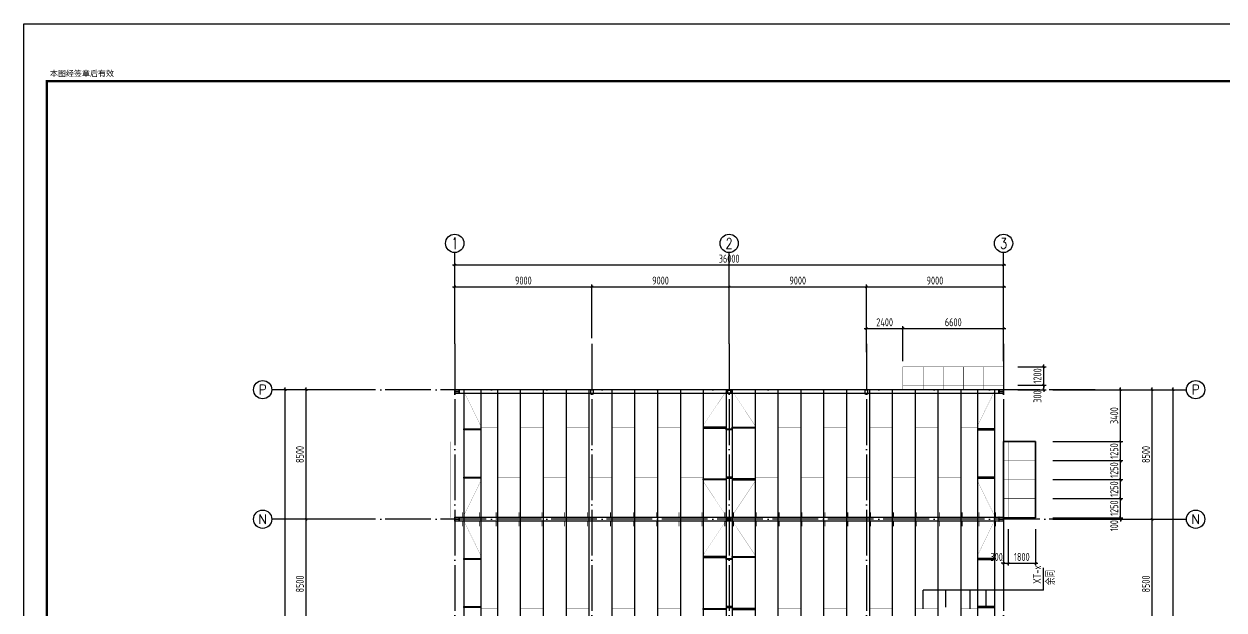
# Model space of a CAD drawing. Extents: x 753177 to 2169292, y -530934 to -273477.
# Drawn here: x 1362919 to 1441637, y -390335 to -351877 of the extents above; entities that cross this region are included whole.
import ezdxf
from ezdxf.enums import TextEntityAlignment as Align

# ---------------------------------------------------------------- set-up
doc = ezdxf.new("R2010")
doc.units = 0
doc.header["$LTSCALE"] = 1500
doc.header["$MEASUREMENT"] = 0
doc.linetypes.add('DASHED', pattern=[0.75, 0.5, -0.25])
doc.linetypes.add('DOTE', pattern=[2.42, 2, -0.2, 0.02, -0.2])
doc.layers.get('Defpoints').update_dxf_attribs({"color": 252})
for name, color, linetype in [('00-tk', 151, 'Continuous'), ('AXIS', 3, 'Continuous'), ('AXIS_TEXT', 7, 'Continuous'), ('BOLT', 252, 'Continuous'), ('Boltx', 252, 'DASHED'), ('DIM', 3, 'Continuous'), ('HZ', 3, 'Continuous'), ('M_Prof', 2, 'Continuous'), ('文字', 7, 'Continuous')]:
    doc.layers.add(name, color=color, linetype=linetype)
doc.layers.add('钢板标注', color=9, linetype='Continuous', lineweight=18)
doc.styles.add('_TCH_AXIS', font='COMPLEX', dxfattribs={"bigfont": 'GBCBIG'})
doc.styles.add('COMPLEX', font='COMPLEX')
doc.styles.add('DS6HT', font='simhei.ttf', dxfattribs={"width": 0.8})
doc.styles.add('TSSD_Dimension', font='Tssdeng.shx', dxfattribs={"width": 0.7, "bigfont": 'hztxt.shx'})
doc.styles.add('TSSD_Norm', font='Tssdeng.shx', dxfattribs={"bigfont": 'hztxt.shx'})
doc.dimstyles.new('TSSD_150_150', dxfattribs={"dimtxt": 525, "dimasz": 150, "dimexe": 150, "dimexo": 375, "dimgap": 150, "dimtad": 1, "dimdec": 0, "dimzin": 0, "dimdsep": 46, "dimtxsty": 'TSSD_Dimension', "dimblk": 'ARCHTICK', "dimblk1": 'ARCHTICK', "dimblk2": 'ARCHTICK', "dimcen": 0, "dimdle": 150, "dimclrt": 7, "dimadec": 0, "dimazin": 0, "dimtfac": 1, "dimtdec": 0, "dimtix": 1, "dimtmove": 2, "dimatfit": 3, "dimfxl": 0, "dimtolj": 1, "dimtzin": 0, "dimarcsym": 0})

# ---------------------------------------------------------------- blocks, each defined once
blk = doc.blocks.new('A$C16496DF1')
at = {"layer": '00-tk'}
for p, q in [((0, 0), (0, 126150)), ((3750, 1500), (3750, 124650)), ((176850, 1500), (3750, 1500))]:
    blk.add_line(p, q, dxfattribs=at)
at = {"layer": '00-tk', "linetype": 'Continuous'}
blk.add_line((178350, 0), (0, 0), dxfattribs=at)
at = {"layer": '00-tk', "const_width": 150}
blk.add_lwpolyline([(3750, 124650), (176850, 124650), (176850, 1500), (3750, 1500)], close=True, dxfattribs=at)
at = {"layer": '00-tk', "style": 'DS6HT'}
blk.add_text('本图经签章后有效', height=375, rotation=90, dxfattribs=at).set_placement((3434, 1702))
blk = doc.blocks.new('_ArchTick')
at = {"color": 0, "linetype": 'ByBlock', "const_width": 0.4}
blk.add_lwpolyline([(-0.5, -0.5), (0.5, 0.5)], dxfattribs=at)
blk = doc.blocks.new('*D50')
at = {"layer": 'AXIS', "color": 0, "lineweight": -2, "transparency": 16777216}
for p, q in [((593225, 175620), (602525, 175620)), ((593375, 172245), (593375, 175770)), ((602375, 172245), (602375, 175770))]:
    blk.add_line(p, q, dxfattribs=at)
at = {"layer": 'Defpoints', "color": 0, "transparency": 16777216}
for p in [(602375, 175620), (593375, 171870), (602375, 171870)]:
    blk.add_point(p, dxfattribs=at)
at = {"layer": 'AXIS', "color": 0, "lineweight": -2, "transparency": 16777216, "xscale": 150, "yscale": 150, "zscale": 150, "rotation": 180}
blk.add_blockref('_ArchTick', (593375, 175620), dxfattribs=at)
at = {"layer": 'AXIS', "color": 0, "lineweight": -2, "transparency": 16777216, "xscale": 150, "yscale": 150, "zscale": 150}
blk.add_blockref('_ArchTick', (602375, 175620), dxfattribs=at)
at = {"layer": 'AXIS', "color": 7, "transparency": 16777216, "insert": (597875, 176033), "char_height": 525, "attachment_point": 5, "style": 'TSSD_Dimension'}
blk.add_mtext('\\A1;9000', dxfattribs=at)
blk = doc.blocks.new('*D51')
at = {"layer": 'AXIS', "color": 0, "lineweight": -2, "transparency": 16777216}
for p, q in [((611225, 175620), (620525, 175620)), ((611375, 172245), (611375, 175770)), ((620375, 172245), (620375, 175770))]:
    blk.add_line(p, q, dxfattribs=at)
at = {"layer": 'Defpoints', "color": 0, "transparency": 16777216}
for p in [(620375, 175620), (611375, 171870), (620375, 171870)]:
    blk.add_point(p, dxfattribs=at)
at = {"layer": 'AXIS', "color": 0, "lineweight": -2, "transparency": 16777216, "xscale": 150, "yscale": 150, "zscale": 150, "rotation": 180}
blk.add_blockref('_ArchTick', (611375, 175620), dxfattribs=at)
at = {"layer": 'AXIS', "color": 0, "lineweight": -2, "transparency": 16777216, "xscale": 150, "yscale": 150, "zscale": 150}
blk.add_blockref('_ArchTick', (620375, 175620), dxfattribs=at)
at = {"layer": 'AXIS', "color": 7, "transparency": 16777216, "insert": (615875, 176033), "char_height": 525, "attachment_point": 5, "style": 'TSSD_Dimension'}
blk.add_mtext('\\A1;9000', dxfattribs=at)
blk = doc.blocks.new('*D63')
at = {"layer": 'AXIS', "color": 0, "lineweight": -2, "transparency": 16777216}
for p, q in [((587000, 160370), (583475, 160370)), ((583625, 151720), (583625, 160520)), ((587000, 151870), (583475, 151870))]:
    blk.add_line(p, q, dxfattribs=at)
at = {"layer": 'Defpoints', "color": 0, "transparency": 16777216}
for p in [(583625, 160370), (587375, 160370), (587375, 151870)]:
    blk.add_point(p, dxfattribs=at)
at = {"layer": 'AXIS', "color": 0, "lineweight": -2, "transparency": 16777216, "xscale": 150, "yscale": 150, "zscale": 150}
for p, rotation in [((583625, 160370), 90), ((583625, 151870), 270)]:
    blk.add_blockref('_ArchTick', p, dxfattribs=dict(at, rotation=rotation))
at = {"layer": 'AXIS', "color": 7, "transparency": 16777216, "insert": (583213, 156120), "char_height": 525, "attachment_point": 5, "rotation": 90, "style": 'TSSD_Dimension'}
blk.add_mtext('\\A1;8500', dxfattribs=at)
blk = doc.blocks.new('*D64')
at = {"layer": 'AXIS', "color": 0, "lineweight": -2, "transparency": 16777216}
for p, q in [((587000, 168870), (583475, 168870)), ((583625, 160220), (583625, 169020)), ((587000, 160370), (583475, 160370))]:
    blk.add_line(p, q, dxfattribs=at)
at = {"layer": 'Defpoints', "color": 0, "transparency": 16777216}
for p in [(583625, 168870), (587375, 168870), (587375, 160370)]:
    blk.add_point(p, dxfattribs=at)
at = {"layer": 'AXIS', "color": 0, "lineweight": -2, "transparency": 16777216, "xscale": 150, "yscale": 150, "zscale": 150}
for p, rotation in [((583625, 168870), 90), ((583625, 160370), 270)]:
    blk.add_blockref('_ArchTick', p, dxfattribs=dict(at, rotation=rotation))
at = {"layer": 'AXIS', "color": 7, "transparency": 16777216, "insert": (583213, 164620), "char_height": 525, "attachment_point": 5, "rotation": 90, "style": 'TSSD_Dimension'}
blk.add_mtext('\\A1;8500', dxfattribs=at)
blk = doc.blocks.new('*D46')
at = {"layer": 'AXIS', "color": 0, "lineweight": -2, "transparency": 16777216}
for p, q in [((635750, 160370), (639275, 160370)), ((639125, 151720), (639125, 160520)), ((635750, 151870), (639275, 151870))]:
    blk.add_line(p, q, dxfattribs=at)
at = {"layer": 'Defpoints', "color": 0, "transparency": 16777216}
for p in [(635375, 160370), (639125, 160370), (635375, 151870)]:
    blk.add_point(p, dxfattribs=at)
at = {"layer": 'AXIS', "color": 0, "lineweight": -2, "transparency": 16777216, "xscale": 150, "yscale": 150, "zscale": 150}
for p, rotation in [((639125, 160370), 90), ((639125, 151870), 270)]:
    blk.add_blockref('_ArchTick', p, dxfattribs=dict(at, rotation=rotation))
at = {"layer": 'AXIS', "color": 7, "transparency": 16777216, "insert": (638713, 156120), "char_height": 525, "attachment_point": 5, "rotation": 90, "style": 'TSSD_Dimension'}
blk.add_mtext('\\A1;8500', dxfattribs=at)
blk = doc.blocks.new('*D47')
at = {"layer": 'AXIS', "color": 0, "lineweight": -2, "transparency": 16777216}
for p, q in [((635750, 168870), (639275, 168870)), ((639125, 160220), (639125, 169020)), ((635750, 160370), (639275, 160370))]:
    blk.add_line(p, q, dxfattribs=at)
at = {"layer": 'Defpoints', "color": 0, "transparency": 16777216}
for p in [(635375, 168870), (639125, 168870), (635375, 160370)]:
    blk.add_point(p, dxfattribs=at)
at = {"layer": 'AXIS', "color": 0, "lineweight": -2, "transparency": 16777216, "xscale": 150, "yscale": 150, "zscale": 150}
for p, rotation in [((639125, 168870), 90), ((639125, 160370), 270)]:
    blk.add_blockref('_ArchTick', p, dxfattribs=dict(at, rotation=rotation))
at = {"layer": 'AXIS', "color": 7, "transparency": 16777216, "insert": (638713, 164620), "char_height": 525, "attachment_point": 5, "rotation": 90, "style": 'TSSD_Dimension'}
blk.add_mtext('\\A1;8500', dxfattribs=at)
blk = doc.blocks.new('_AXISO')
blk.add_circle((0, 0), 0.5)
at = {"layer": 'AXIS_TEXT', "style": 'COMPLEX', "width": 1.041667}
blk.add_attdef('A', text='', height=0.56, dxfattribs=at).set_placement((-0.25, -0.28), (0.25, -0.28), align=Align.FIT)
blk = doc.blocks.new('*D66')
at = {"layer": 'Defpoints', "color": 0, "transparency": 16777216}
for p in [(582250, 168870), (588523, 168870), (588523, 58370)]:
    blk.add_point(p, dxfattribs=at)
at = {"layer": 'DIM', "color": 0, "lineweight": -2, "transparency": 16777216}
for p, q in [((588148, 168870), (582100, 168870)), ((582250, 58220), (582250, 169020)), ((588148, 58370), (582100, 58370))]:
    blk.add_line(p, q, dxfattribs=at)
at = {"layer": 'DIM', "color": 0, "lineweight": -2, "transparency": 16777216, "xscale": 150, "yscale": 150, "zscale": 150}
for p, rotation in [((582250, 168870), 90), ((582250, 58370), 270)]:
    blk.add_blockref('_ArchTick', p, dxfattribs=dict(at, rotation=rotation))
at = {"layer": 'DIM', "color": 7, "transparency": 16777216, "insert": (581838, 113620), "char_height": 525, "attachment_point": 5, "rotation": 90, "style": 'TSSD_Dimension'}
blk.add_mtext('\\A1;110500', dxfattribs=at)
blk = doc.blocks.new('*D67')
at = {"layer": 'Defpoints', "color": 0, "transparency": 16777216}
for p in [(629375, 177057), (593375, 174158), (629375, 174158)]:
    blk.add_point(p, dxfattribs=at)
at = {"layer": 'DIM', "color": 0, "lineweight": -2, "transparency": 16777216}
for p, q in [((593375, 174533), (593375, 177207)), ((629375, 174533), (629375, 177207)), ((593225, 177057), (629525, 177057))]:
    blk.add_line(p, q, dxfattribs=at)
at = {"layer": 'DIM', "color": 0, "lineweight": -2, "transparency": 16777216, "xscale": 150, "yscale": 150, "zscale": 150, "rotation": 180}
blk.add_blockref('_ArchTick', (593375, 177057), dxfattribs=at)
at = {"layer": 'DIM', "color": 0, "lineweight": -2, "transparency": 16777216, "xscale": 150, "yscale": 150, "zscale": 150}
blk.add_blockref('_ArchTick', (629375, 177057), dxfattribs=at)
at = {"layer": 'DIM', "color": 7, "transparency": 16777216, "insert": (611375, 177470), "char_height": 525, "attachment_point": 5, "style": 'TSSD_Dimension'}
blk.add_mtext('\\A1;36000', dxfattribs=at)
blk = doc.blocks.new('*D68')
at = {"layer": 'Defpoints', "color": 0, "transparency": 16777216}
for p in [(634228, 168870), (640501, 168870), (634228, 58370)]:
    blk.add_point(p, dxfattribs=at)
at = {"layer": 'DIM', "color": 0, "lineweight": -2, "transparency": 16777216}
for p, q in [((634603, 168870), (640651, 168870)), ((640501, 58220), (640501, 169020)), ((634603, 58370), (640651, 58370))]:
    blk.add_line(p, q, dxfattribs=at)
at = {"layer": 'DIM', "color": 0, "lineweight": -2, "transparency": 16777216, "xscale": 150, "yscale": 150, "zscale": 150}
for p, rotation in [((640501, 168870), 90), ((640501, 58370), 270)]:
    blk.add_blockref('_ArchTick', p, dxfattribs=dict(at, rotation=rotation))
at = {"layer": 'DIM', "color": 7, "transparency": 16777216, "insert": (640088, 113620), "char_height": 525, "attachment_point": 5, "rotation": 90, "style": 'TSSD_Dimension'}
blk.add_mtext('\\A1;110500', dxfattribs=at)
blk = doc.blocks.new('*D72')
at = {"layer": 'AXIS', "color": 0, "lineweight": -2, "transparency": 16777216}
for p, q in [((620225, 175620), (629525, 175620)), ((620375, 172245), (620375, 175770)), ((629375, 172245), (629375, 175770))]:
    blk.add_line(p, q, dxfattribs=at)
at = {"layer": 'Defpoints', "color": 0, "transparency": 16777216}
for p in [(629375, 175620), (620375, 171870), (629375, 171870)]:
    blk.add_point(p, dxfattribs=at)
at = {"layer": 'AXIS', "color": 0, "lineweight": -2, "transparency": 16777216, "xscale": 150, "yscale": 150, "zscale": 150, "rotation": 180}
blk.add_blockref('_ArchTick', (620375, 175620), dxfattribs=at)
at = {"layer": 'AXIS', "color": 0, "lineweight": -2, "transparency": 16777216, "xscale": 150, "yscale": 150, "zscale": 150}
blk.add_blockref('_ArchTick', (629375, 175620), dxfattribs=at)
at = {"layer": 'AXIS', "color": 7, "transparency": 16777216, "insert": (624875, 176033), "char_height": 525, "attachment_point": 5, "style": 'TSSD_Dimension'}
blk.add_mtext('\\A1;9000', dxfattribs=at)
blk = doc.blocks.new('*D73')
at = {"layer": 'AXIS', "color": 0, "lineweight": -2, "transparency": 16777216}
for p, q in [((602225, 175620), (611525, 175620)), ((602375, 172245), (602375, 175770)), ((611375, 172245), (611375, 175770))]:
    blk.add_line(p, q, dxfattribs=at)
at = {"layer": 'Defpoints', "color": 0, "transparency": 16777216}
for p in [(611375, 175620), (602375, 171870), (611375, 171870)]:
    blk.add_point(p, dxfattribs=at)
at = {"layer": 'AXIS', "color": 0, "lineweight": -2, "transparency": 16777216, "xscale": 150, "yscale": 150, "zscale": 150, "rotation": 180}
blk.add_blockref('_ArchTick', (602375, 175620), dxfattribs=at)
at = {"layer": 'AXIS', "color": 0, "lineweight": -2, "transparency": 16777216, "xscale": 150, "yscale": 150, "zscale": 150}
blk.add_blockref('_ArchTick', (611375, 175620), dxfattribs=at)
at = {"layer": 'AXIS', "color": 7, "transparency": 16777216, "insert": (606875, 176033), "char_height": 525, "attachment_point": 5, "style": 'TSSD_Dimension'}
blk.add_mtext('\\A1;9000', dxfattribs=at)
blk = doc.blocks.new('A$C01EB0BB3')
at = {"layer": 'M_Prof'}
for points in [[(300, 110500), (300, 110250), (288, 110250), (288, 110371), (12, 110371), (12, 110250), (0, 110250), (0, 110500), (12, 110500), (12, 110379), (288, 110379), (288, 110500)], [(8925, 110500), (9075, 110500), (9075, 110200), (8925, 110200)], [(8931, 110494), (9069, 110494), (9069, 110206), (8931, 110206)], [(17900, 110475), (18100, 110475), (18100, 110275), (17900, 110275)], [(17906, 110469), (18094, 110469), (18094, 110281), (17906, 110281)], [(26925, 110500), (27075, 110500), (27075, 110200), (26925, 110200)], [(26931, 110494), (27069, 110494), (27069, 110206), (26931, 110206)], [(36000, 110500), (36000, 110250), (35988, 110250), (35988, 110371), (35712, 110371), (35712, 110250), (35700, 110250), (35700, 110500), (35712, 110500), (35712, 110379), (35988, 110379), (35988, 110500)], [(300, 101875), (300, 102125), (288, 102125), (288, 102004), (12, 102004), (12, 102125), (0, 102125), (0, 101875), (12, 101875), (12, 101996), (288, 101996), (288, 101875)], [(17900, 101900), (18100, 101900), (18100, 102100), (17900, 102100)], [(17906, 101906), (18094, 101906), (18094, 102094), (17906, 102094)], [(36000, 101875), (36000, 102125), (35988, 102125), (35988, 102004), (35712, 102004), (35712, 102125), (35700, 102125), (35700, 101875), (35712, 101875), (35712, 101996), (35988, 101996), (35988, 101875)]]:
    blk.add_lwpolyline(points, close=True, dxfattribs=at)
blk = doc.blocks.new('*D655')
at = {"layer": 'Defpoints', "color": 0, "transparency": 16777216}
for p in [(1430027, -384276), (1430027, -384376), (1434848, -384276)]:
    blk.add_point(p, dxfattribs=at)
at = {"layer": 'DIM', "color": 0, "lineweight": -2, "transparency": 16777216}
for p, q in [((1434848, -384276), (1434848, -384126)), ((1430402, -384276), (1434998, -384276)), ((1430402, -384376), (1434998, -384376)), ((1434848, -384376), (1434848, -384276)), ((1434848, -384376), (1434848, -384526))]:
    blk.add_line(p, q, dxfattribs=at)
at = {"layer": 'DIM', "color": 0, "lineweight": -2, "transparency": 16777216, "xscale": 150, "yscale": 150, "zscale": 150}
for p, rotation in [((1434848, -384276), 270), ((1434848, -384376), 90)]:
    blk.add_blockref('_ArchTick', p, dxfattribs=dict(at, rotation=rotation))
at = {"layer": 'DIM', "color": 7, "transparency": 16777216, "insert": (1434435, -384799), "char_height": 525, "attachment_point": 5, "rotation": 90, "style": 'TSSD_Dimension'}
blk.add_mtext('\\A1;100', dxfattribs=at)
blk = doc.blocks.new('*D656')
at = {"layer": 'Defpoints', "color": 0, "transparency": 16777216}
for p in [(1430027, -379276), (1434848, -379276), (1430027, -380526)]:
    blk.add_point(p, dxfattribs=at)
at = {"layer": 'DIM', "color": 0, "lineweight": -2, "transparency": 16777216}
for p, q in [((1430402, -379276), (1434998, -379276)), ((1434848, -379276), (1434848, -379126)), ((1434848, -380526), (1434848, -379276)), ((1430402, -380526), (1434998, -380526)), ((1434848, -380526), (1434848, -380676))]:
    blk.add_line(p, q, dxfattribs=at)
at = {"layer": 'DIM', "color": 0, "lineweight": -2, "transparency": 16777216, "xscale": 150, "yscale": 150, "zscale": 150}
for p, rotation in [((1434848, -379276), 270), ((1434848, -380526), 90)]:
    blk.add_blockref('_ArchTick', p, dxfattribs=dict(at, rotation=rotation))
at = {"layer": 'DIM', "color": 7, "transparency": 16777216, "insert": (1434435, -379901), "char_height": 525, "attachment_point": 5, "rotation": 90, "style": 'TSSD_Dimension'}
blk.add_mtext('\\A1;1250', dxfattribs=at)
blk = doc.blocks.new('*D657')
at = {"layer": 'Defpoints', "color": 0, "transparency": 16777216}
for p in [(1430027, -375876), (1434848, -375876), (1430027, -379276)]:
    blk.add_point(p, dxfattribs=at)
at = {"layer": 'DIM', "color": 0, "lineweight": -2, "transparency": 16777216}
for p, q in [((1430402, -375876), (1434998, -375876)), ((1434848, -379426), (1434848, -375726)), ((1430402, -379276), (1434998, -379276))]:
    blk.add_line(p, q, dxfattribs=at)
at = {"layer": 'DIM', "color": 0, "lineweight": -2, "transparency": 16777216, "xscale": 150, "yscale": 150, "zscale": 150}
for p, rotation in [((1434848, -375876), 90), ((1434848, -379276), 270)]:
    blk.add_blockref('_ArchTick', p, dxfattribs=dict(at, rotation=rotation))
at = {"layer": 'DIM', "color": 7, "transparency": 16777216, "insert": (1434435, -377576), "char_height": 525, "attachment_point": 5, "rotation": 90, "style": 'TSSD_Dimension'}
blk.add_mtext('\\A1;3400', dxfattribs=at)
blk = doc.blocks.new('*D658')
at = {"layer": 'Defpoints', "color": 0, "transparency": 16777216}
for p in [(1430027, -380526), (1434848, -380526), (1430027, -381776)]:
    blk.add_point(p, dxfattribs=at)
at = {"layer": 'DIM', "color": 0, "lineweight": -2, "transparency": 16777216}
for p, q in [((1430402, -380526), (1434998, -380526)), ((1434848, -380526), (1434848, -380376)), ((1434848, -381776), (1434848, -380526)), ((1430402, -381776), (1434998, -381776)), ((1434848, -381776), (1434848, -381926))]:
    blk.add_line(p, q, dxfattribs=at)
at = {"layer": 'DIM', "color": 0, "lineweight": -2, "transparency": 16777216, "xscale": 150, "yscale": 150, "zscale": 150}
for p, rotation in [((1434848, -380526), 270), ((1434848, -381776), 90)]:
    blk.add_blockref('_ArchTick', p, dxfattribs=dict(at, rotation=rotation))
at = {"layer": 'DIM', "color": 7, "transparency": 16777216, "insert": (1434435, -381151), "char_height": 525, "attachment_point": 5, "rotation": 90, "style": 'TSSD_Dimension'}
blk.add_mtext('\\A1;1250', dxfattribs=at)
blk = doc.blocks.new('*D659')
at = {"layer": 'Defpoints', "color": 0, "transparency": 16777216}
for p in [(1430027, -381776), (1434848, -381776), (1430027, -383026)]:
    blk.add_point(p, dxfattribs=at)
at = {"layer": 'DIM', "color": 0, "lineweight": -2, "transparency": 16777216}
for p, q in [((1430402, -381776), (1434998, -381776)), ((1434848, -381776), (1434848, -381626)), ((1434848, -383026), (1434848, -381776)), ((1430402, -383026), (1434998, -383026)), ((1434848, -383026), (1434848, -383176))]:
    blk.add_line(p, q, dxfattribs=at)
at = {"layer": 'DIM', "color": 0, "lineweight": -2, "transparency": 16777216, "xscale": 150, "yscale": 150, "zscale": 150}
for p, rotation in [((1434848, -381776), 270), ((1434848, -383026), 90)]:
    blk.add_blockref('_ArchTick', p, dxfattribs=dict(at, rotation=rotation))
at = {"layer": 'DIM', "color": 7, "transparency": 16777216, "insert": (1434435, -382401), "char_height": 525, "attachment_point": 5, "rotation": 90, "style": 'TSSD_Dimension'}
blk.add_mtext('\\A1;1250', dxfattribs=at)
blk = doc.blocks.new('*D660')
at = {"layer": 'Defpoints', "color": 0, "transparency": 16777216}
for p in [(1430027, -383026), (1434848, -383026), (1430027, -384276)]:
    blk.add_point(p, dxfattribs=at)
at = {"layer": 'DIM', "color": 0, "lineweight": -2, "transparency": 16777216}
for p, q in [((1430402, -383026), (1434998, -383026)), ((1434848, -383026), (1434848, -382876)), ((1434848, -384276), (1434848, -383026)), ((1430402, -384276), (1434998, -384276)), ((1434848, -384276), (1434848, -384426))]:
    blk.add_line(p, q, dxfattribs=at)
at = {"layer": 'DIM', "color": 0, "lineweight": -2, "transparency": 16777216, "xscale": 150, "yscale": 150, "zscale": 150}
for p, rotation in [((1434848, -383026), 270), ((1434848, -384276), 90)]:
    blk.add_blockref('_ArchTick', p, dxfattribs=dict(at, rotation=rotation))
at = {"layer": 'DIM', "color": 7, "transparency": 16777216, "insert": (1434435, -383651), "char_height": 525, "attachment_point": 5, "rotation": 90, "style": 'TSSD_Dimension'}
blk.add_mtext('\\A1;1250', dxfattribs=at)
blk = doc.blocks.new('*D661')
at = {"layer": 'Defpoints', "color": 0, "transparency": 16777216}
for p in [(1427176, -384655), (1427476, -384655), (1427476, -387264)]:
    blk.add_point(p, dxfattribs=at)
at = {"layer": 'DIM', "color": 0, "lineweight": -2, "transparency": 16777216}
for p, q in [((1427176, -385030), (1427176, -387414)), ((1427476, -385030), (1427476, -387414)), ((1427176, -387264), (1427026, -387264)), ((1427176, -387264), (1427476, -387264)), ((1427476, -387264), (1427626, -387264))]:
    blk.add_line(p, q, dxfattribs=at)
at = {"layer": 'DIM', "color": 0, "lineweight": -2, "transparency": 16777216, "xscale": 150, "yscale": 150, "zscale": 150}
blk.add_blockref('_ArchTick', (1427176, -387264), dxfattribs=at)
at = {"layer": 'DIM', "color": 0, "lineweight": -2, "transparency": 16777216, "xscale": 150, "yscale": 150, "zscale": 150, "rotation": 180}
blk.add_blockref('_ArchTick', (1427476, -387264), dxfattribs=at)
at = {"layer": 'DIM', "color": 7, "transparency": 16777216, "insert": (1426724, -386851), "char_height": 525, "attachment_point": 5, "style": 'TSSD_Dimension'}
blk.add_mtext('\\A1;300', dxfattribs=at)
blk = doc.blocks.new('*D662')
at = {"layer": 'Defpoints', "color": 0, "transparency": 16777216}
for p in [(1427476, -384655), (1429276, -384655), (1429276, -387264)]:
    blk.add_point(p, dxfattribs=at)
at = {"layer": 'DIM', "color": 0, "lineweight": -2, "transparency": 16777216}
for p, q in [((1427476, -385030), (1427476, -387414)), ((1429276, -385030), (1429276, -387414)), ((1427326, -387264), (1429426, -387264))]:
    blk.add_line(p, q, dxfattribs=at)
at = {"layer": 'DIM', "color": 0, "lineweight": -2, "transparency": 16777216, "xscale": 150, "yscale": 150, "zscale": 150, "rotation": 180}
blk.add_blockref('_ArchTick', (1427476, -387264), dxfattribs=at)
at = {"layer": 'DIM', "color": 0, "lineweight": -2, "transparency": 16777216, "xscale": 150, "yscale": 150, "zscale": 150}
blk.add_blockref('_ArchTick', (1429276, -387264), dxfattribs=at)
at = {"layer": 'DIM', "color": 7, "transparency": 16777216, "insert": (1428376, -386851), "char_height": 525, "attachment_point": 5, "style": 'TSSD_Dimension'}
blk.add_mtext('\\A1;1800', dxfattribs=at)
blk = doc.blocks.new('*D672')
at = {"layer": 'Defpoints', "color": 0, "transparency": 16777216}
for p in [(1420576, -371864), (1418176, -373799), (1420576, -373799)]:
    blk.add_point(p, dxfattribs=at)
at = {"layer": 'DIM', "color": 0, "lineweight": -2, "transparency": 16777216}
for p, q in [((1418026, -371864), (1420726, -371864)), ((1418176, -373424), (1418176, -371714)), ((1420576, -373424), (1420576, -371714))]:
    blk.add_line(p, q, dxfattribs=at)
at = {"layer": 'DIM', "color": 0, "lineweight": -2, "transparency": 16777216, "xscale": 150, "yscale": 150, "zscale": 150, "rotation": 180}
blk.add_blockref('_ArchTick', (1418176, -371864), dxfattribs=at)
at = {"layer": 'DIM', "color": 0, "lineweight": -2, "transparency": 16777216, "xscale": 150, "yscale": 150, "zscale": 150}
blk.add_blockref('_ArchTick', (1420576, -371864), dxfattribs=at)
at = {"layer": 'DIM', "color": 7, "transparency": 16777216, "insert": (1419376, -371451), "char_height": 525, "attachment_point": 5, "style": 'TSSD_Dimension'}
blk.add_mtext('\\A1;2400', dxfattribs=at)
blk = doc.blocks.new('*D673')
at = {"layer": 'Defpoints', "color": 0, "transparency": 16777216}
for p in [(1427176, -371864), (1420576, -374376), (1427176, -374376)]:
    blk.add_point(p, dxfattribs=at)
at = {"layer": 'DIM', "color": 0, "lineweight": -2, "transparency": 16777216}
for p, q in [((1420426, -371864), (1427326, -371864)), ((1420576, -374001), (1420576, -371714)), ((1427176, -374001), (1427176, -371714))]:
    blk.add_line(p, q, dxfattribs=at)
at = {"layer": 'DIM', "color": 0, "lineweight": -2, "transparency": 16777216, "xscale": 150, "yscale": 150, "zscale": 150, "rotation": 180}
blk.add_blockref('_ArchTick', (1420576, -371864), dxfattribs=at)
at = {"layer": 'DIM', "color": 0, "lineweight": -2, "transparency": 16777216, "xscale": 150, "yscale": 150, "zscale": 150}
blk.add_blockref('_ArchTick', (1427176, -371864), dxfattribs=at)
at = {"layer": 'DIM', "color": 7, "transparency": 16777216, "insert": (1423876, -371451), "char_height": 525, "attachment_point": 5, "style": 'TSSD_Dimension'}
blk.add_mtext('\\A1;6600', dxfattribs=at)
blk = doc.blocks.new('*D674')
at = {"layer": 'Defpoints', "color": 0, "transparency": 16777216}
for p in [(1427743, -375576), (1427743, -375876), (1429812, -375576)]:
    blk.add_point(p, dxfattribs=at)
at = {"layer": 'DIM', "color": 0, "lineweight": -2, "transparency": 16777216}
for p, q in [((1429812, -375576), (1429812, -375426)), ((1428118, -375576), (1429962, -375576)), ((1428118, -375876), (1429962, -375876)), ((1429812, -375876), (1429812, -375576)), ((1429812, -375876), (1429812, -376026))]:
    blk.add_line(p, q, dxfattribs=at)
at = {"layer": 'DIM', "color": 0, "lineweight": -2, "transparency": 16777216, "xscale": 150, "yscale": 150, "zscale": 150}
for p, rotation in [((1429812, -375576), 270), ((1429812, -375876), 90)]:
    blk.add_blockref('_ArchTick', p, dxfattribs=dict(at, rotation=rotation))
at = {"layer": 'DIM', "color": 7, "transparency": 16777216, "insert": (1429400, -376328), "char_height": 525, "attachment_point": 5, "rotation": 90, "style": 'TSSD_Dimension'}
blk.add_mtext('\\A1;300', dxfattribs=at)
blk = doc.blocks.new('*D675')
at = {"layer": 'Defpoints', "color": 0, "transparency": 16777216}
for p in [(1427743, -374376), (1429812, -374376), (1427743, -375576)]:
    blk.add_point(p, dxfattribs=at)
at = {"layer": 'DIM', "color": 0, "lineweight": -2, "transparency": 16777216}
for p, q in [((1428118, -374376), (1429962, -374376)), ((1429812, -374376), (1429812, -374226)), ((1429812, -375576), (1429812, -374376)), ((1428118, -375576), (1429962, -375576)), ((1429812, -375576), (1429812, -375726))]:
    blk.add_line(p, q, dxfattribs=at)
at = {"layer": 'DIM', "color": 0, "lineweight": -2, "transparency": 16777216, "xscale": 150, "yscale": 150, "zscale": 150}
for p, rotation in [((1429812, -374376), 270), ((1429812, -375576), 90)]:
    blk.add_blockref('_ArchTick', p, dxfattribs=dict(at, rotation=rotation))
at = {"layer": 'DIM', "color": 7, "transparency": 16777216, "insert": (1429400, -374976), "char_height": 525, "attachment_point": 5, "rotation": 90, "style": 'TSSD_Dimension'}
blk.add_mtext('\\A1;1200', dxfattribs=at)
blk = doc.blocks.new('A$C72AE6952')
at = {"layer": 'AXIS'}
for p, q in [((0, 113500), (0, 119500)), ((18000, 113500), (18000, 119500)), ((36000, 113500), (36000, 119500)), ((-6000, 110500), (-12000, 110500)), ((42000, 110500), (48000, 110500)), ((-6000, 102000), (-12000, 102000)), ((42000, 102000), (48000, 102000))]:
    blk.add_line(p, q, dxfattribs=at)
at = {"layer": 'AXIS', "color": 252, "linetype": 'DOTE'}
for p, q in [((0, 113500), (0, -3000)), ((9000, 113500), (9000, -3000)), ((18000, 113500), (18000, -3000)), ((27000, 113500), (27000, -3000)), ((36000, 113500), (36000, -3000)), ((42000, 110500), (-6000, 110500)), ((42000, 102000), (-6000, 102000))]:
    blk.add_line(p, q, dxfattribs=at)
at = {"layer": 'AXIS'}
ref = blk.add_blockref('_AXISO', (0, 120100), dxfattribs=dict(at, xscale=1200, yscale=1200, zscale=1200))
ref.add_attrib('A', '1', dxfattribs={"layer": 'AXIS_TEXT', "height": 772.1, "style": '_TCH_AXIS'}).set_placement((-165.4, 119714), (165.4, 119714), align=Align.FIT)
ref = blk.add_blockref('_AXISO', (18000, 120100), dxfattribs=dict(at, xscale=1200, yscale=1200, zscale=1200))
ref.add_attrib('A', '2', dxfattribs={"layer": 'AXIS_TEXT', "height": 698.9, "style": '_TCH_AXIS'}).set_placement((17767, 119750.5), (18233, 119750.5), align=Align.FIT)
ref = blk.add_blockref('_AXISO', (36000, 120100), dxfattribs=dict(at, xscale=1200, yscale=1200, zscale=1200))
ref.add_attrib('A', '3', dxfattribs={"layer": 'AXIS_TEXT', "height": 698.9, "style": '_TCH_AXIS'}).set_placement((35767, 119750.5), (36233, 119750.5), align=Align.FIT)
ref = blk.add_blockref('_AXISO', (-12600, 110500), dxfattribs=dict(at, xscale=1200, yscale=1200, zscale=1200))
ref.add_attrib('A', 'P', dxfattribs={"layer": 'AXIS_TEXT', "height": 652.9, "style": '_TCH_AXIS'}).set_placement((-12864.3, 110173.6), (-12335.7, 110173.6), align=Align.FIT)
ref = blk.add_blockref('_AXISO', (48600, 110500), dxfattribs=dict(at, xscale=1200, yscale=1200, zscale=1200))
ref.add_attrib('A', 'P', dxfattribs={"layer": 'AXIS_TEXT', "height": 652.9, "style": '_TCH_AXIS'}).set_placement((48335.7, 110173.6), (48864.3, 110173.6), align=Align.FIT)
ref = blk.add_blockref('_AXISO', (-12600, 102000), dxfattribs=dict(at, xscale=1200, yscale=1200, zscale=1200))
ref.add_attrib('A', 'N', dxfattribs={"layer": 'AXIS_TEXT', "height": 622.9, "style": '_TCH_AXIS'}).set_placement((-12881.8, 101688.6), (-12318.2, 101688.6), align=Align.FIT)
ref = blk.add_blockref('_AXISO', (48600, 102000), dxfattribs=dict(at, xscale=1200, yscale=1200, zscale=1200))
ref.add_attrib('A', 'N', dxfattribs={"layer": 'AXIS_TEXT', "height": 622.9, "style": '_TCH_AXIS'}).set_placement((48318.2, 101688.6), (48881.8, 101688.6), align=Align.FIT)
for p1, p2, distance, picture, middle in [((0, 113500), (9000, 113500), 3750, '*D50', (4500, 117662.5)), ((9000, 113500), (18000, 113500), 3750, '*D73', (13500, 117662.5)), ((18000, 113500), (27000, 113500), 3750, '*D51', (22500, 117662.5)), ((27000, 113500), (36000, 113500), 3750, '*D72', (31500, 117662.5)), ((-6000, 102000), (-6000, 110500), 3750, '*D64', (-10162.5, 106250)), ((42000, 102000), (42000, 110500), -3750, '*D47', (45337.5, 106250)), ((-6000, 93500), (-6000, 102000), 3750, '*D63', (-10162.5, 97750)), ((42000, 93500), (42000, 102000), -3750, '*D46', (45337.5, 97750))]:
    dim = blk.add_aligned_dim(p1=p1, p2=p2, distance=distance, dimstyle='TSSD_150_150', dxfattribs=at)
    dim.commit()
    dim.dimension.update_dxf_attribs({"geometry": picture, "text_midpoint": middle, "insert": (-593375.3, -58370.2)})
at = {"layer": 'DIM'}
dim = blk.add_linear_dim(base=(36000, 118687.1), p1=(0, 115787.5), p2=(36000, 115787.5), dimstyle='TSSD_150_150', dxfattribs=at)
dim.commit()
dim.dimension.update_dxf_attribs({"geometry": '*D67', "text_midpoint": (18000, 119099.6), "insert": (-593375.3, -58370.2)})
for base, p1, p2, picture, middle in [((-11125.3, 110500), (-4852.4, 0), (-4852.4, 110500), '*D66', (-11537.8, 55250)), ((47125.3, 110500), (40852.4, 0), (40852.4, 110500), '*D68', (46712.8, 55250))]:
    dim = blk.add_linear_dim(base=base, p1=p1, p2=p2, angle=90, dimstyle='TSSD_150_150', dxfattribs=at)
    dim.commit()
    dim.dimension.update_dxf_attribs({"geometry": picture, "text_midpoint": middle, "insert": (-593375.3, -58370.2)})

msp = doc.modelspace()

# ---------------------------------------------------------------- linework, layer by layer
at = {"color": 2, "linetype": 'ByBlock'}
for p, q in [((1391775.9, -375876.1), (1391775.9, -486376.1)), ((1392875.9, -375876.1), (1392875.9, -486376.1)), ((1393975.9, -375876.1), (1393975.9, -486376.1)), ((1395475.9, -375876.1), (1395475.9, -486376.1)), ((1396975.9, -375876.1), (1396975.9, -486376.1)), ((1398475.9, -375876.1), (1398475.9, -486376.1)), ((1399975.9, -375876.1), (1399975.9, -486376.1)), ((1401475.9, -375876.1), (1401475.9, -486376.1)), ((1402975.9, -375876.1), (1402975.9, -486376.1)), ((1404475.9, -375876.1), (1404475.9, -486376.1)), ((1405975.9, -375876.1), (1405975.9, -486376.1)), ((1407475.9, -375876.1), (1407475.9, -486376.1)), ((1408975.9, -375876.1), (1408975.9, -486376.1)), ((1409375.9, -375876.1), (1409375.9, -486376.1)), ((1410875.9, -375876.1), (1410875.9, -486376.1)), ((1412375.9, -375876.1), (1412375.9, -486376.1)), ((1413875.9, -375876.1), (1413875.9, -486376.1)), ((1415375.9, -375876.1), (1415375.9, -486376.1)), ((1416875.9, -375876.1), (1416875.9, -486376.1)), ((1418375.9, -375876.1), (1418375.9, -486376.1)), ((1419875.9, -375876.1), (1419875.9, -486376.1)), ((1421375.9, -375876.1), (1421375.9, -486376.1)), ((1422875.9, -375876.1), (1422875.9, -486376.1)), ((1424375.9, -375876.1), (1424375.9, -486376.1)), ((1425475.9, -375876.1), (1425475.9, -486376.1)), ((1426575.9, -375876.1), (1426575.9, -486376.1))]:
    msp.add_line(p, q, dxfattribs=at)
at = {"color": 2, "linetype": 'ByBlock', "const_width": 10}
for points in [[(1391775.9, -375986.7), (1392875.9, -378241.7)], [(1408975.9, -375986.7), (1407475.9, -378241.7)], [(1409375.9, -375986.7), (1410875.9, -378241.7)], [(1426575.9, -375986.7), (1425475.9, -378241.7)], [(1392875.9, -378481.7), (1391775.9, -378481.7)], [(1393975.9, -378361.7), (1392875.9, -378361.7)], [(1395475.9, -378481.7), (1393975.9, -378481.7)], [(1396975.9, -378361.7), (1395475.9, -378361.7)], [(1398475.9, -378481.7), (1396975.9, -378481.7)], [(1399975.9, -378361.7), (1398475.9, -378361.7)], [(1401475.9, -378481.7), (1399975.9, -378481.7)], [(1402975.9, -378361.7), (1401475.9, -378361.7)], [(1404475.9, -378481.7), (1402975.9, -378481.7)], [(1405975.9, -378361.7), (1404475.9, -378361.7)], [(1407475.9, -378481.7), (1405975.9, -378481.7)], [(1408975.9, -378361.7), (1407475.9, -378361.7)], [(1409375.9, -378481.7), (1408975.9, -378481.7)], [(1409375.9, -378361.7), (1410875.9, -378361.7)], [(1410875.9, -378481.7), (1412375.9, -378481.7)], [(1412375.9, -378361.7), (1413875.9, -378361.7)], [(1413875.9, -378481.7), (1415375.9, -378481.7)], [(1415375.9, -378361.7), (1416875.9, -378361.7)], [(1416875.9, -378481.7), (1418375.9, -378481.7)], [(1418375.9, -378361.7), (1419875.9, -378361.7)], [(1419875.9, -378481.7), (1421375.9, -378481.7)], [(1421375.9, -378361.7), (1422875.9, -378361.7)], [(1422875.9, -378481.7), (1424375.9, -378481.7)], [(1424375.9, -378361.7), (1425475.9, -378361.7)], [(1425475.9, -378481.7), (1426575.9, -378481.7)], [(1392875.9, -381642.1), (1391775.9, -381642.1)], [(1393975.9, -381762.1), (1392875.9, -381762.1)], [(1395475.9, -381642.1), (1393975.9, -381642.1)], [(1396975.9, -381762.1), (1395475.9, -381762.1)], [(1398475.9, -381642.1), (1396975.9, -381642.1)], [(1399975.9, -381762.1), (1398475.9, -381762.1)], [(1401475.9, -381642.1), (1399975.9, -381642.1)], [(1402975.9, -381762.1), (1401475.9, -381762.1)], [(1404475.9, -381642.1), (1402975.9, -381642.1)], [(1405975.9, -381762.1), (1404475.9, -381762.1)], [(1407475.9, -381642.1), (1405975.9, -381642.1)], [(1408975.9, -381762.1), (1407475.9, -381762.1)], [(1409375.9, -381642.1), (1408975.9, -381642.1)], [(1409375.9, -381762.1), (1410875.9, -381762.1)], [(1410875.9, -381642.1), (1412375.9, -381642.1)], [(1412375.9, -381762.1), (1413875.9, -381762.1)], [(1413875.9, -381642.1), (1415375.9, -381642.1)], [(1415375.9, -381762.1), (1416875.9, -381762.1)], [(1416875.9, -381642.1), (1418375.9, -381642.1)], [(1418375.9, -381762.1), (1419875.9, -381762.1)], [(1419875.9, -381642.1), (1421375.9, -381642.1)], [(1421375.9, -381762.1), (1422875.9, -381762.1)], [(1422875.9, -381642.1), (1424375.9, -381642.1)], [(1424375.9, -381762.1), (1425475.9, -381762.1)], [(1425475.9, -381642.1), (1426575.9, -381642.1)], [(1391775.9, -384137.1), (1392875.9, -381882.1)], [(1408975.9, -384137.1), (1407475.9, -381882.1)], [(1409375.9, -384137.1), (1410875.9, -381882.1)], [(1426575.9, -384137.1), (1425475.9, -381882.1)], [(1391775.9, -384486.7), (1392875.9, -386741.7)], [(1408975.9, -384486.7), (1407475.9, -386741.7)], [(1409375.9, -384486.7), (1410875.9, -386741.7)], [(1426575.9, -384486.7), (1425475.9, -386741.7)], [(1392875.9, -386981.7), (1391775.9, -386981.7)], [(1393975.9, -386861.7), (1392875.9, -386861.7)], [(1395475.9, -386981.7), (1393975.9, -386981.7)], [(1396975.9, -386861.7), (1395475.9, -386861.7)], [(1398475.9, -386981.7), (1396975.9, -386981.7)], [(1399975.9, -386861.7), (1398475.9, -386861.7)], [(1401475.9, -386981.7), (1399975.9, -386981.7)], [(1402975.9, -386861.7), (1401475.9, -386861.7)], [(1404475.9, -386981.7), (1402975.9, -386981.7)], [(1405975.9, -386861.7), (1404475.9, -386861.7)], [(1407475.9, -386981.7), (1405975.9, -386981.7)], [(1408975.9, -386861.7), (1407475.9, -386861.7)], [(1409375.9, -386981.7), (1408975.9, -386981.7)], [(1409375.9, -386861.7), (1410875.9, -386861.7)], [(1410875.9, -386981.7), (1412375.9, -386981.7)], [(1412375.9, -386861.7), (1413875.9, -386861.7)], [(1413875.9, -386981.7), (1415375.9, -386981.7)], [(1415375.9, -386861.7), (1416875.9, -386861.7)], [(1416875.9, -386981.7), (1418375.9, -386981.7)], [(1418375.9, -386861.7), (1419875.9, -386861.7)], [(1419875.9, -386981.7), (1421375.9, -386981.7)], [(1421375.9, -386861.7), (1422875.9, -386861.7)], [(1422875.9, -386981.7), (1424375.9, -386981.7)], [(1424375.9, -386861.7), (1425475.9, -386861.7)], [(1425475.9, -386981.7), (1426575.9, -386981.7)], [(1392875.9, -390142.1), (1391775.9, -390142.1)], [(1393975.9, -390262.1), (1392875.9, -390262.1)], [(1395475.9, -390142.1), (1393975.9, -390142.1)], [(1396975.9, -390262.1), (1395475.9, -390262.1)], [(1398475.9, -390142.1), (1396975.9, -390142.1)], [(1399975.9, -390262.1), (1398475.9, -390262.1)], [(1401475.9, -390142.1), (1399975.9, -390142.1)], [(1402975.9, -390262.1), (1401475.9, -390262.1)], [(1404475.9, -390142.1), (1402975.9, -390142.1)], [(1405975.9, -390262.1), (1404475.9, -390262.1)], [(1407475.9, -390142.1), (1405975.9, -390142.1)], [(1408975.9, -390262.1), (1407475.9, -390262.1)], [(1409375.9, -390142.1), (1408975.9, -390142.1)], [(1409375.9, -390262.1), (1410875.9, -390262.1)], [(1410875.9, -390142.1), (1412375.9, -390142.1)], [(1412375.9, -390262.1), (1413875.9, -390262.1)], [(1413875.9, -390142.1), (1415375.9, -390142.1)], [(1415375.9, -390262.1), (1416875.9, -390262.1)], [(1416875.9, -390142.1), (1418375.9, -390142.1)], [(1418375.9, -390262.1), (1419875.9, -390262.1)], [(1419875.9, -390142.1), (1421375.9, -390142.1)], [(1421375.9, -390262.1), (1422875.9, -390262.1)], [(1422875.9, -390142.1), (1424375.9, -390142.1)], [(1424375.9, -390262.1), (1425475.9, -390262.1)], [(1425475.9, -390142.1), (1426575.9, -390142.1)]]:
    msp.add_lwpolyline(points, dxfattribs=at)
at = {"color": 2, "linetype": 'ByBlock'}
for points in [[(1391775.9, -378451.7), (1392875.9, -378451.7), (1392875.9, -378511.7), (1391775.9, -378511.7)], [(1407475.9, -378391.7), (1408975.9, -378391.7), (1408975.9, -378331.7), (1407475.9, -378331.7)], [(1409375.9, -378511.7), (1408975.9, -378511.7), (1408975.9, -378451.7), (1409375.9, -378451.7)], [(1410875.9, -378391.7), (1409375.9, -378391.7), (1409375.9, -378331.7), (1410875.9, -378331.7)], [(1426575.9, -378451.7), (1425475.9, -378451.7), (1425475.9, -378511.7), (1426575.9, -378511.7)], [(1391775.9, -381612.1), (1392875.9, -381612.1), (1392875.9, -381672.1), (1391775.9, -381672.1)], [(1407475.9, -381732.1), (1408975.9, -381732.1), (1408975.9, -381792.1), (1407475.9, -381792.1)], [(1409375.9, -381612.1), (1408975.9, -381612.1), (1408975.9, -381672.1), (1409375.9, -381672.1)], [(1410875.9, -381732.1), (1409375.9, -381732.1), (1409375.9, -381792.1), (1410875.9, -381792.1)], [(1426575.9, -381612.1), (1425475.9, -381612.1), (1425475.9, -381672.1), (1426575.9, -381672.1)], [(1391775.9, -386951.7), (1392875.9, -386951.7), (1392875.9, -387011.7), (1391775.9, -387011.7)], [(1407475.9, -386891.7), (1408975.9, -386891.7), (1408975.9, -386831.7), (1407475.9, -386831.7)], [(1409375.9, -387011.7), (1408975.9, -387011.7), (1408975.9, -386951.7), (1409375.9, -386951.7)], [(1410875.9, -386891.7), (1409375.9, -386891.7), (1409375.9, -386831.7), (1410875.9, -386831.7)], [(1426575.9, -386951.7), (1425475.9, -386951.7), (1425475.9, -387011.7), (1426575.9, -387011.7)], [(1391775.9, -390112.1), (1392875.9, -390112.1), (1392875.9, -390172.1), (1391775.9, -390172.1)], [(1407475.9, -390232.1), (1408975.9, -390232.1), (1408975.9, -390292.1), (1407475.9, -390292.1)], [(1409375.9, -390112.1), (1408975.9, -390112.1), (1408975.9, -390172.1), (1409375.9, -390172.1)], [(1410875.9, -390232.1), (1409375.9, -390232.1), (1409375.9, -390292.1), (1410875.9, -390292.1)], [(1426575.9, -390112.1), (1425475.9, -390112.1), (1425475.9, -390172.1), (1426575.9, -390172.1)]]:
    msp.add_lwpolyline(points, close=True, dxfattribs=at)
at = {"layer": 'BOLT', "color": 2, "const_width": 25}
msp.add_lwpolyline([(1427175.9, -374376.1), (1420576.4, -374376.1), (1420576.4, -375876.1), (1427175.9, -375876.1)], close=True, dxfattribs=at)
for points in [[(1421896.4, -374376.1), (1421896.4, -374376.1), (1421896.4, -375876.1)], [(1423216.4, -374376.1), (1423216.4, -374376.1), (1423216.4, -375876.1)], [(1424536.4, -374376.1), (1424536.4, -374376.1), (1424536.4, -375876.1)], [(1425856.4, -374376.1), (1425856.4, -374376.1), (1425856.4, -375876.1)], [(1420576.4, -375576.1), (1427175.9, -375576.1)], [(1390875.9, -384276.1), (1390875.9, -379276.1)], [(1429275.9, -379276.1), (1427175.9, -379276.1)], [(1427475.9, -384276.1), (1427475.9, -379276.1)], [(1429275.9, -379276.1), (1429275.9, -384276.1)], [(1429275.9, -380526.1), (1427175.9, -380526.1)], [(1429275.9, -381776.1), (1427175.9, -381776.1)], [(1429275.9, -383026.1), (1427175.9, -383026.1)], [(1429275.9, -384276.1), (1427175.9, -384276.1)]]:
    msp.add_lwpolyline(points, dxfattribs=at)
at = {"layer": 'BOLT'}
msp.add_lwpolyline([(1427175.9, -379276.1), (1429275.9, -379276.1), (1429275.9, -384276.1), (1427175.9, -384276.1)], close=True, dxfattribs=at)
at = {"layer": 'BOLT', "color": 2}
msp.add_lwpolyline([(1429275.9, -379276.1), (1427175.9, -379276.1), (1427175.9, -384276.1), (1429275.9, -384276.1)], close=True, dxfattribs=at)
at = {"layer": 'Boltx', "color": 4, "linetype": 'ByBlock'}
for points in [[(1391175.9, -376111.1), (1427175.9, -376111.1), (1427175.9, -375891.1), (1391175.9, -375891.1)], [(1391175.9, -384486.1), (1427175.9, -384486.1), (1427175.9, -384266.1), (1391175.9, -384266.1)]]:
    msp.add_lwpolyline(points, close=True, dxfattribs=at)
at = {"layer": 'Boltx', "color": 6, "linetype": 'ByBlock', "const_width": 50}
for points in [[(1391692.4, -384230.9), (1391692.4, -383915.9)], [(1392792.4, -384230.9), (1392792.4, -383915.9)], [(1393892.4, -384230.9), (1393892.4, -383915.9)], [(1395392.4, -384230.9), (1395392.4, -383915.9)], [(1396892.4, -384230.9), (1396892.4, -383915.9)], [(1398392.4, -384230.9), (1398392.4, -383915.9)], [(1399892.4, -384230.9), (1399892.4, -383915.9)], [(1401392.4, -384230.9), (1401392.4, -383915.9)], [(1402892.4, -384230.9), (1402892.4, -383915.9)], [(1404392.4, -384230.9), (1404392.4, -383915.9)], [(1405892.4, -384230.9), (1405892.4, -383915.9)], [(1407392.4, -384230.9), (1407392.4, -383915.9)], [(1408892.4, -384230.9), (1408892.4, -383915.9)], [(1409459.4, -384230.9), (1409459.4, -383915.9)], [(1410959.4, -384230.9), (1410959.4, -383915.9)], [(1412459.4, -384230.9), (1412459.4, -383915.9)], [(1413959.4, -384230.9), (1413959.4, -383915.9)], [(1415459.4, -384230.9), (1415459.4, -383915.9)], [(1416959.4, -384230.9), (1416959.4, -383915.9)], [(1418459.4, -384230.9), (1418459.4, -383915.9)], [(1419959.4, -384230.9), (1419959.4, -383915.9)], [(1421459.4, -384230.9), (1421459.4, -383915.9)], [(1422959.4, -384230.9), (1422959.4, -383915.9)], [(1424459.4, -384230.9), (1424459.4, -383915.9)], [(1425559.4, -384230.9), (1425559.4, -383915.9)], [(1426659.4, -384230.9), (1426659.4, -383915.9)], [(1391692.4, -384846), (1391692.4, -384530.9)], [(1392792.4, -384846), (1392792.4, -384530.9)], [(1393892.4, -384846), (1393892.4, -384530.9)], [(1395392.4, -384846), (1395392.4, -384530.9)], [(1396892.4, -384846), (1396892.4, -384530.9)], [(1398392.4, -384846), (1398392.4, -384530.9)], [(1399892.4, -384846), (1399892.4, -384530.9)], [(1401392.4, -384846), (1401392.4, -384530.9)], [(1402892.4, -384846), (1402892.4, -384530.9)], [(1404392.4, -384846), (1404392.4, -384530.9)], [(1405892.4, -384846), (1405892.4, -384530.9)], [(1407392.4, -384846), (1407392.4, -384530.9)], [(1408892.4, -384846), (1408892.4, -384530.9)], [(1409459.3, -384846), (1409459.4, -384530.9)], [(1410959.3, -384846), (1410959.4, -384530.9)], [(1412459.3, -384846), (1412459.4, -384530.9)], [(1413959.3, -384846), (1413959.4, -384530.9)], [(1415459.3, -384846), (1415459.4, -384530.9)], [(1416959.3, -384846), (1416959.4, -384530.9)], [(1418459.3, -384846), (1418459.4, -384530.9)], [(1419959.3, -384846), (1419959.4, -384530.9)], [(1421459.3, -384846), (1421459.4, -384530.9)], [(1422959.3, -384846), (1422959.4, -384530.9)], [(1424459.3, -384846), (1424459.4, -384530.9)], [(1425559.3, -384846), (1425559.4, -384530.9)], [(1426659.3, -384846), (1426659.4, -384530.9)]]:
    msp.add_lwpolyline(points, dxfattribs=at)
at = {"layer": 'HZ', "linetype": 'ByBlock'}
for p, q in [((1429786.3, -389023.7), (1429786.3, -387570.2)), ((1429786.3, -389023.7), (1421894.5, -389023.7)), ((1421894.5, -390262.1), (1421894.5, -389023.7)), ((1423393.4, -390142.1), (1423393.4, -389023.7)), ((1424984.3, -390262.1), (1424984.3, -389023.7)), ((1426025.9, -390142.1), (1426025.9, -389023.7))]:
    msp.add_line(p, q, dxfattribs=at)

# ---------------------------------------------------------------- block references
for name in ['A$C72AE6952', 'A$C01EB0BB3']:
    msp.add_blockref(name, (1391175.9, -486376.1))
at = {"layer": '钢板标注', "color": 2, "linetype": 'ByBlock', "rotation": 270}
msp.add_blockref('A$C16496DF1', (1362918.7, -351876.7), dxfattribs=at)

# ---------------------------------------------------------------- texts
at = {"layer": '文字', "style": 'TSSD_Norm', "width": 0.7}
for s, p in [('XT-x', (1429634.5, -388609.8)), ('余同', (1430545.8, -388695.9))]:
    msp.add_text(s, height=525, rotation=90, dxfattribs=at).set_placement(p)

# ---------------------------------------------------------------- dimensions: what is measured, and where the dimension line sits
at = {"layer": 'DIM'}
for base, p1, p2, picture, middle in [((1420576.3698, -371863.7763), (1418175.879, -373798.953), (1420576.3698, -373798.953), '*D672', (1419376.1244, -371451.2763)), ((1427175.8792, -371863.7763), (1420576.3698, -374376.0638), (1427175.8792, -374376.0638), '*D673', (1423876.1245, -371451.2763))]:
    dim = msp.add_linear_dim(base=base, p1=p1, p2=p2, dimstyle='TSSD_150_150', dxfattribs=at)
    dim.commit()
    dim.dimension.update_dxf_attribs({"geometry": picture, "text_midpoint": middle})
for base, p1, p2, angle, picture, middle in [((1429812.4, -374376.1), (1427742.9, -375576.1), (1427742.9, -374376.1), 90, '*D675', (1429399.9, -374976.1)), ((1434847.9, -375876.1), (1430026.9, -379276.1), (1430026.9, -375876.1), 90, '*D657', (1434435.4, -377576.1)), ((1434847.9, -379276.1), (1430026.9, -380526.1), (1430026.9, -379276.1), 90, '*D656', (1434435.4, -379901.1)), ((1434847.9, -380526.1), (1430026.9, -381776.1), (1430026.9, -380526.1), 90, '*D658', (1434435.4, -381151.1)), ((1434847.9, -381776.1), (1430026.9, -383026.1), (1430026.9, -381776.1), 90, '*D659', (1434435.4, -382401.1)), ((1434847.9, -383026.1), (1430026.9, -384276.1), (1430026.9, -383026.1), 90, '*D660', (1434435.4, -383651.1)), ((1429275.9, -387263.8), (1427475.9, -384655), (1429275.9, -384655), 180, '*D662', (1428375.9, -386851.3))]:
    dim = msp.add_linear_dim(base=base, p1=p1, p2=p2, angle=angle, dimstyle='TSSD_150_150', dxfattribs=at)
    dim.commit()
    dim.dimension.update_dxf_attribs({"geometry": picture, "text_midpoint": middle})
for base, p1, p2, angle, picture, middle in [((1429812.4, -375576.1), (1427742.9, -375876.1), (1427742.9, -375576.1), 90, '*D674', (1429399.9, -376327.7)), ((1434847.9, -384276.1), (1430026.9, -384376.1), (1430026.9, -384276.1), 90, '*D655', (1434435.4, -384799.4)), ((1427475.9, -387263.8), (1427175.9, -384655), (1427475.9, -384655), 180, '*D661', (1426724.2, -386851.3))]:
    dim = msp.add_linear_dim(base=base, p1=p1, p2=p2, angle=angle, dimstyle='TSSD_150_150', dxfattribs=at)
    dim.commit()
    dim.dimension.update_dxf_attribs({"geometry": picture, "text_midpoint": middle, "dimtype": 160})

doc.saveas('drawing.dxf')
